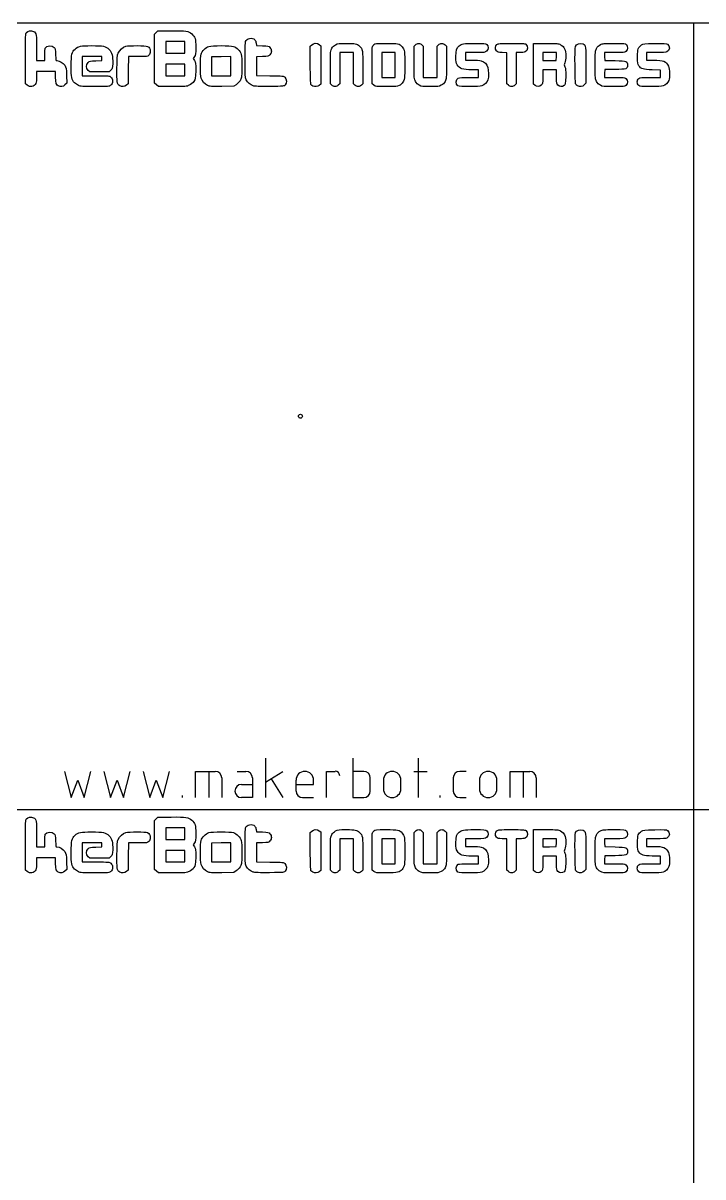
# Model space of a CAD drawing. Header units: millimetres. Extents: x 0 to 600, y 0 to 300.
# Drawn here: x 214.7 to 301.2, y 153.2 to 300 of the extents above; entities that cross this region are included whole.
import ezdxf

# ---------------------------------------------------------------- set-up
doc = ezdxf.new("R2010")
doc.units = ezdxf.units.MM
doc.layers.get('0').update_dxf_attribs({"linetype": 'CONTINUOUS', "lineweight": 25, "true_color": 0x000000})
doc.layers.add('Text', color=4, linetype='CONTINUOUS', true_color=0x00ffff)

msp = doc.modelspace()

# ---------------------------------------------------------------- linework, layer by layer
for p, q in [((600, 300), (0, 300)), ((300, 300), (300, 200)), ((200, 200), (300, 200)), ((300, 200), (300, 100)), ((300, 200), (400, 200))]:
    msp.add_line(p, q)
at = {"layer": 'Text'}
for p, q in [((231.45, 298.59), (231.65, 298.8)), ((231.45, 295.47), (231.45, 298.59)), ((231.65, 298.8), (231.85, 299)), ((231.85, 299), (233.57, 299.02)), ((216.44, 296.74), (216.44, 295.22)), ((234.09, 297.64), (232.88, 297.64)), ((232.88, 297.64), (232.88, 296.91)), ((232.88, 296.91), (232.88, 296.17)), ((235.3, 297.64), (234.09, 297.64)), ((235.3, 296.91), (235.3, 297.64)), ((235.3, 296.17), (235.3, 296.91)), ((235.3, 296.91), (235.3, 296.91)), ((244.38, 297.43), (244.42, 297.14)), ((244.42, 297.14), (245.18, 297.12)), ((251.26, 297.06), (251.44, 297.24)), ((251.26, 294.71), (251.26, 297.06)), ((252.39, 297.27), (252.58, 297.12)), ((252.58, 297.12), (252.58, 294.67)), ((264.47, 297.06), (264.65, 297.24)), ((264.47, 294.98), (264.47, 297.06)), ((265.46, 297.24), (265.64, 297.06)), ((265.64, 297.06), (265.64, 295.08)), ((267.4, 297.06), (267.58, 297.24)), ((267.4, 295.08), (267.4, 297.06)), ((268.4, 297.24), (268.58, 297.06)), ((268.58, 297.06), (268.58, 294.98)), ((279.66, 294.82), (279.66, 297.42)), ((279.66, 297.42), (281.22, 297.42)), ((215.01, 292.27), (215.01, 295.46)), ((216.44, 295.22), (216.95, 295.22)), ((216.95, 295.22), (217.47, 295.22)), ((217.47, 295.22), (217.47, 295.96)), ((223.48, 295.73), (222.24, 295.73)), ((222.24, 295.73), (222.24, 294.52)), ((224.73, 295.73), (223.48, 295.73)), ((223.96, 295.21), (224.73, 295.23)), ((224.73, 295.48), (224.73, 295.73)), ((224.73, 295.23), (224.73, 295.48)), ((228.12, 295.73), (228.09, 294)), ((229.33, 295.73), (228.12, 295.73)), ((231.45, 292.35), (231.45, 295.47)), ((232.88, 296.17), (234.09, 296.17)), ((234.09, 296.17), (235.3, 296.17)), ((236.52, 295.73), (236.36, 295.48)), ((236.36, 295.48), (236.53, 295.22)), ((238.71, 295.7), (238.69, 294.51)), ((239.94, 295.72), (238.71, 295.7)), ((241.17, 295.74), (239.94, 295.72)), ((241.17, 294.53), (241.17, 295.74)), ((245.17, 295.75), (244.4, 295.72)), ((244.4, 295.72), (244.4, 294.52)), ((255.88, 296.25), (255, 296.25)), ((255, 296.25), (255, 294.26)), ((256.76, 296.25), (255.88, 296.25)), ((256.76, 294.26), (256.76, 296.25)), ((261.2, 296.25), (260.36, 296.25)), ((260.36, 296.25), (260.36, 294.67)), ((262.04, 296.25), (261.2, 296.25)), ((262.04, 294.67), (262.04, 296.25)), ((265.64, 295.08), (265.64, 293.09)), ((267.4, 293.09), (267.4, 295.08)), ((272.24, 296.25), (271, 296.25)), ((271, 296.25), (271, 295.77)), ((271, 295.77), (271, 295.29)), ((271, 295.29), (271.86, 295.29)), ((276.28, 296.23), (275.69, 296.26)), ((276.28, 294.26), (276.28, 296.23)), ((277.93, 296.25), (277.45, 296.25)), ((277.45, 296.25), (277.45, 294.26)), ((281.71, 296.25), (280.83, 296.25)), ((280.83, 296.25), (280.83, 295.73)), ((280.83, 295.73), (280.83, 295.22)), ((280.83, 295.22), (281.69, 295.24)), ((281.69, 295.24), (282.55, 295.26)), ((282.6, 296.25), (281.71, 296.25)), ((282.55, 295.26), (282.58, 295.75)), ((282.58, 295.75), (282.6, 296.25)), ((282.58, 295.75), (282.58, 295.75)), ((289.95, 296.25), (288.67, 296.25)), ((288.67, 296.25), (288.7, 295.75)), ((288.7, 295.75), (288.72, 295.26)), ((288.72, 295.26), (290.06, 295.22)), ((295.24, 296.25), (294.04, 296.25)), ((294.04, 296.25), (294.04, 295.77)), ((294.04, 295.77), (294.04, 295.29)), ((294.04, 295.29), (294.94, 295.29)), ((217.65, 293.83), (216.44, 293.83)), ((216.44, 293.83), (216.44, 293.2)), ((218.86, 293.83), (217.65, 293.83)), ((218.86, 293.13), (218.86, 293.83)), ((222.24, 294.52), (222.24, 293.31)), ((223.19, 293.79), (223, 293.98)), ((224.44, 293.79), (223.19, 293.79)), ((225.68, 293.79), (224.44, 293.79)), ((225.89, 293.99), (225.68, 293.79)), ((228.09, 294), (228.07, 292.27)), ((234.09, 294.78), (232.88, 294.78)), ((232.88, 294.78), (232.88, 294.05)), ((232.88, 294.05), (232.88, 293.31)), ((235.3, 294.78), (234.09, 294.78)), ((235.3, 294.05), (235.3, 294.78)), ((235.3, 293.31), (235.3, 294.05)), ((235.3, 294.05), (235.3, 294.05)), ((238.69, 294.51), (238.67, 293.31)), ((241.17, 293.31), (241.17, 294.53)), ((241.17, 294.53), (241.17, 294.53)), ((244.4, 294.52), (244.4, 293.32)), ((252.58, 294.67), (252.58, 292.22)), ((253.83, 292.28), (253.83, 294.39)), ((255, 294.26), (255, 292.28)), ((256.76, 292.28), (256.76, 294.26)), ((257.94, 294.34), (257.94, 292.28)), ((259.15, 292.27), (259.12, 294.46)), ((260.36, 294.67), (260.36, 293.09)), ((262.04, 293.09), (262.04, 294.67)), ((262.04, 294.67), (262.04, 294.67)), ((272.68, 294.05), (271.86, 294.05)), ((272.68, 293.57), (272.68, 294.05)), ((272.68, 293.09), (272.68, 293.57)), ((276.28, 292.28), (276.28, 294.26)), ((277.45, 294.26), (277.45, 292.28)), ((279.66, 292.22), (279.66, 294.82)), ((281.71, 294.05), (280.83, 294.05)), ((280.83, 294.05), (280.83, 293.16)), ((282.59, 294.05), (281.71, 294.05)), ((282.59, 293.16), (282.59, 294.05)), ((286.33, 294.62), (286.33, 292.35)), ((288.7, 293.59), (288.67, 293.09)), ((288.72, 294.08), (288.7, 293.59)), ((290.03, 294.1), (288.72, 294.08)), ((295.8, 294.03), (294.75, 294.06)), ((295.8, 293.56), (295.8, 294.03)), ((295.8, 293.09), (295.8, 293.56)), ((215.22, 292.1), (215.01, 292.27)), ((215.22, 292.1), (215.22, 292.1)), ((220.27, 292.36), (220.05, 292.14)), ((220.25, 293.34), (220.27, 292.36)), ((221.76, 292.06), (221.76, 292.06)), ((222.24, 293.31), (223.96, 293.31)), ((228.07, 292.27), (227.87, 292.1)), ((231.69, 292.13), (231.45, 292.35)), ((231.93, 291.92), (231.69, 292.13)), ((231.69, 292.13), (231.69, 292.13)), ((232.88, 293.31), (234.09, 293.31)), ((234.09, 293.31), (235.3, 293.31)), ((238.2, 292.05), (238.2, 292.05)), ((238.67, 293.31), (239.92, 293.31)), ((239.92, 293.31), (241.17, 293.31)), ((241.82, 292.16), (241.51, 291.96)), ((244.4, 293.32), (246.12, 293.3)), ((252.58, 292.22), (252.39, 292.07)), ((254.01, 292.1), (253.83, 292.28)), ((254.01, 292.1), (254.01, 292.1)), ((255, 292.28), (254.82, 292.1)), ((256.94, 292.1), (256.76, 292.28)), ((257.94, 292.28), (257.76, 292.1)), ((259.35, 292.1), (259.15, 292.27)), ((259.35, 292.1), (259.35, 292.1)), ((260.36, 293.09), (261.2, 293.09)), ((261.2, 293.09), (262.04, 293.09)), ((265.12, 292.09), (265.12, 292.09)), ((265.64, 293.09), (266.52, 293.09)), ((266.52, 293.09), (267.4, 293.09)), ((271.48, 293.09), (272.68, 293.09)), ((276.46, 292.1), (276.28, 292.28)), ((276.46, 292.1), (276.46, 292.1)), ((277.45, 292.28), (277.27, 292.1)), ((279.85, 292.07), (279.66, 292.22)), ((279.85, 292.07), (279.85, 292.07)), ((286.33, 292.35), (286.12, 292.13)), ((288.16, 292.09), (288.16, 292.09)), ((288.67, 293.09), (289.95, 293.09)), ((293.06, 292.07), (293.06, 292.07)), ((294.52, 293.09), (295.8, 293.09)), ((227.01, 292.01), (227.01, 292.01)), ((233.71, 291.92), (231.93, 291.92)), ((241.51, 291.96), (240, 291.94)), ((243.99, 292.01), (243.99, 292.01)), ((251.57, 291.99), (251.57, 291.99)), ((270.02, 292.01), (270.02, 292.01)), ((285.26, 292), (285.26, 292)), ((245.56, 206.5), (245.56, 201.5)), ((256.67, 206.5), (256.67, 201.5)), ((265, 206.5), (265, 201.5)), ((220, 204.83), (220.83, 201.5)), ((222.5, 201.5), (223.33, 204.83)), ((225, 204.83), (225.83, 201.5)), ((227.5, 201.5), (228.33, 204.83)), ((230, 204.83), (230.83, 201.5)), ((232.5, 201.5), (233.33, 204.83)), ((236.67, 201.5), (236.67, 204.83)), ((236.67, 204.83), (239.17, 204.83)), ((238.33, 204.83), (238.33, 201.5)), ((240, 204), (240, 201.5)), ((241.94, 204.83), (243.06, 204.83)), ((243.89, 204), (243.89, 201.5)), ((245.56, 203.44), (247.78, 204.83)), ((253.33, 201.5), (253.33, 204.83)), ((253.33, 204.83), (254.44, 204.83)), ((258.06, 204.83), (256.67, 204.83)), ((258.89, 202.33), (258.89, 204)), ((264.44, 204.83), (266.11, 204.83)), ((269.44, 204), (269.44, 202.33)), ((271.11, 204.83), (270.28, 204.83)), ((276.67, 201.5), (276.67, 204.83)), ((276.67, 204.83), (279.17, 204.83)), ((278.33, 204.83), (278.33, 201.5)), ((280, 204), (280, 201.5)), ((220.83, 201.5), (221.67, 203.72)), ((221.67, 203.72), (222.5, 201.5)), ((225.83, 201.5), (226.67, 203.72)), ((226.67, 203.72), (227.5, 201.5)), ((230.83, 201.5), (231.67, 203.72)), ((231.67, 203.72), (232.5, 201.5)), ((242.5, 203.17), (243.89, 203.17)), ((246.29, 203.9), (247.78, 201.5)), ((249.44, 203.72), (249.44, 202.33)), ((249.44, 203.17), (251.67, 203.17)), ((251.67, 203.17), (251.67, 203.72)), ((260.56, 203.72), (260.56, 202.61)), ((262.78, 202.61), (262.78, 203.72)), ((272.78, 203.72), (272.78, 202.61)), ((275, 202.61), (275, 203.72)), ((235, 201.5), (235, 201.78)), ((243.89, 201.5), (242.5, 201.5)), ((250.28, 201.5), (251.67, 201.5)), ((256.67, 201.5), (258.06, 201.5)), ((267.78, 201.5), (267.78, 201.78)), ((270.28, 201.5), (271.11, 201.5)), ((231.45, 198.59), (231.65, 198.8)), ((231.45, 195.47), (231.45, 198.59)), ((231.65, 198.8), (231.85, 199)), ((231.85, 199), (233.57, 199.02)), ((216.44, 196.74), (216.44, 195.22)), ((234.09, 197.64), (232.88, 197.64)), ((232.88, 197.64), (232.88, 196.91)), ((232.88, 196.91), (232.88, 196.17)), ((235.3, 197.64), (234.09, 197.64)), ((235.3, 196.91), (235.3, 197.64)), ((235.3, 196.17), (235.3, 196.91)), ((235.3, 196.91), (235.3, 196.91)), ((244.38, 197.43), (244.42, 197.14)), ((244.42, 197.14), (245.18, 197.12)), ((251.26, 197.06), (251.44, 197.24)), ((251.26, 194.71), (251.26, 197.06)), ((252.39, 197.27), (252.58, 197.12)), ((252.58, 197.12), (252.58, 194.67)), ((264.47, 197.06), (264.65, 197.24)), ((264.47, 194.98), (264.47, 197.06)), ((265.46, 197.24), (265.64, 197.06)), ((265.64, 197.06), (265.64, 195.08)), ((267.4, 197.06), (267.58, 197.24)), ((267.4, 195.08), (267.4, 197.06)), ((268.4, 197.24), (268.58, 197.06)), ((268.58, 197.06), (268.58, 194.98)), ((279.66, 194.82), (279.66, 197.42)), ((279.66, 197.42), (281.22, 197.42)), ((215.01, 192.27), (215.01, 195.46)), ((216.44, 195.22), (216.95, 195.22)), ((216.95, 195.22), (217.47, 195.22)), ((217.47, 195.22), (217.47, 195.96)), ((223.48, 195.73), (222.24, 195.73)), ((222.24, 195.73), (222.24, 194.52)), ((224.73, 195.73), (223.48, 195.73)), ((223.96, 195.21), (224.73, 195.23)), ((224.73, 195.48), (224.73, 195.73)), ((224.73, 195.23), (224.73, 195.48)), ((228.12, 195.73), (228.09, 194)), ((229.33, 195.73), (228.12, 195.73)), ((231.45, 192.35), (231.45, 195.47)), ((232.88, 196.17), (234.09, 196.17)), ((234.09, 196.17), (235.3, 196.17)), ((236.52, 195.73), (236.36, 195.48)), ((236.36, 195.48), (236.53, 195.22)), ((238.71, 195.7), (238.69, 194.51)), ((239.94, 195.72), (238.71, 195.7)), ((241.17, 195.74), (239.94, 195.72)), ((241.17, 194.53), (241.17, 195.74)), ((245.17, 195.75), (244.4, 195.72)), ((244.4, 195.72), (244.4, 194.52)), ((255.88, 196.25), (255, 196.25)), ((255, 196.25), (255, 194.26)), ((256.76, 196.25), (255.88, 196.25)), ((256.76, 194.26), (256.76, 196.25)), ((261.2, 196.25), (260.36, 196.25)), ((260.36, 196.25), (260.36, 194.67)), ((262.04, 196.25), (261.2, 196.25)), ((262.04, 194.67), (262.04, 196.25)), ((272.24, 196.25), (271, 196.25)), ((271, 196.25), (271, 195.77)), ((271, 195.77), (271, 195.29)), ((271, 195.29), (271.86, 195.29)), ((276.28, 196.23), (275.69, 196.26)), ((276.28, 194.26), (276.28, 196.23)), ((277.93, 196.25), (277.45, 196.25)), ((277.45, 196.25), (277.45, 194.26)), ((281.71, 196.25), (280.83, 196.25)), ((280.83, 196.25), (280.83, 195.73)), ((280.83, 195.73), (280.83, 195.22)), ((280.83, 195.22), (281.69, 195.24)), ((281.69, 195.24), (282.55, 195.26)), ((282.6, 196.25), (281.71, 196.25)), ((282.55, 195.26), (282.58, 195.75)), ((282.58, 195.75), (282.6, 196.25)), ((282.58, 195.75), (282.58, 195.75)), ((289.95, 196.25), (288.67, 196.25)), ((288.67, 196.25), (288.7, 195.75)), ((288.7, 195.75), (288.72, 195.26)), ((288.72, 195.26), (290.06, 195.22)), ((295.24, 196.25), (294.04, 196.25)), ((294.04, 196.25), (294.04, 195.77)), ((294.04, 195.77), (294.04, 195.29)), ((294.04, 195.29), (294.94, 195.29)), ((217.65, 193.83), (216.44, 193.83)), ((216.44, 193.83), (216.44, 193.2)), ((218.86, 193.83), (217.65, 193.83)), ((218.86, 193.13), (218.86, 193.83)), ((222.24, 194.52), (222.24, 193.31)), ((223.19, 193.79), (223, 193.98)), ((224.44, 193.79), (223.19, 193.79)), ((225.68, 193.79), (224.44, 193.79)), ((225.89, 193.99), (225.68, 193.79)), ((228.09, 194), (228.07, 192.27)), ((234.09, 194.78), (232.88, 194.78)), ((232.88, 194.78), (232.88, 194.05)), ((232.88, 194.05), (232.88, 193.31)), ((235.3, 194.78), (234.09, 194.78)), ((235.3, 194.05), (235.3, 194.78)), ((235.3, 193.31), (235.3, 194.05)), ((235.3, 194.05), (235.3, 194.05)), ((238.69, 194.51), (238.67, 193.31)), ((241.17, 193.31), (241.17, 194.53)), ((241.17, 194.53), (241.17, 194.53)), ((244.4, 194.52), (244.4, 193.32)), ((252.58, 194.67), (252.58, 192.22)), ((253.83, 192.28), (253.83, 194.39)), ((255, 194.26), (255, 192.28)), ((256.76, 192.28), (256.76, 194.26)), ((257.94, 194.34), (257.94, 192.28)), ((259.15, 192.27), (259.12, 194.46)), ((260.36, 194.67), (260.36, 193.09)), ((262.04, 193.09), (262.04, 194.67)), ((262.04, 194.67), (262.04, 194.67)), ((265.64, 195.08), (265.64, 193.09)), ((267.4, 193.09), (267.4, 195.08)), ((272.68, 194.05), (271.86, 194.05)), ((272.68, 193.57), (272.68, 194.05)), ((276.28, 192.28), (276.28, 194.26)), ((277.45, 194.26), (277.45, 192.28)), ((279.66, 192.22), (279.66, 194.82)), ((281.71, 194.05), (280.83, 194.05)), ((280.83, 194.05), (280.83, 193.16)), ((282.59, 194.05), (281.71, 194.05)), ((282.59, 193.16), (282.59, 194.05)), ((286.33, 194.62), (286.33, 192.35)), ((288.72, 194.08), (288.7, 193.59)), ((290.03, 194.1), (288.72, 194.08)), ((295.8, 194.03), (294.75, 194.06)), ((295.8, 193.56), (295.8, 194.03)), ((215.22, 192.1), (215.01, 192.27)), ((220.27, 192.36), (220.05, 192.14)), ((220.25, 193.34), (220.27, 192.36)), ((222.24, 193.31), (223.96, 193.31)), ((228.07, 192.27), (227.87, 192.1)), ((231.69, 192.13), (231.45, 192.35)), ((232.88, 193.31), (234.09, 193.31)), ((234.09, 193.31), (235.3, 193.31)), ((238.67, 193.31), (239.92, 193.31)), ((239.92, 193.31), (241.17, 193.31)), ((244.4, 193.32), (246.12, 193.3)), ((254.01, 192.1), (253.83, 192.28)), ((255, 192.28), (254.82, 192.1)), ((256.94, 192.1), (256.76, 192.28)), ((257.94, 192.28), (257.76, 192.1)), ((259.35, 192.1), (259.15, 192.27)), ((260.36, 193.09), (261.2, 193.09)), ((261.2, 193.09), (262.04, 193.09)), ((265.64, 193.09), (266.52, 193.09)), ((266.52, 193.09), (267.4, 193.09)), ((271.48, 193.09), (272.68, 193.09)), ((272.68, 193.09), (272.68, 193.57)), ((276.46, 192.1), (276.28, 192.28)), ((277.45, 192.28), (277.27, 192.1)), ((286.33, 192.35), (286.12, 192.13)), ((288.7, 193.59), (288.67, 193.09)), ((288.67, 193.09), (289.95, 193.09)), ((294.52, 193.09), (295.8, 193.09)), ((295.8, 193.09), (295.8, 193.56)), ((215.22, 192.1), (215.22, 192.1)), ((221.76, 192.06), (221.76, 192.06)), ((227.01, 192.01), (227.01, 192.01)), ((231.93, 191.92), (231.69, 192.13)), ((231.69, 192.13), (231.69, 192.13)), ((233.71, 191.92), (231.93, 191.92)), ((238.2, 192.05), (238.2, 192.05)), ((241.51, 191.96), (240, 191.94)), ((241.82, 192.16), (241.51, 191.96)), ((243.99, 192.01), (243.99, 192.01)), ((251.57, 191.99), (251.57, 191.99)), ((252.58, 192.22), (252.39, 192.07)), ((254.01, 192.1), (254.01, 192.1)), ((259.35, 192.1), (259.35, 192.1)), ((265.12, 192.09), (265.12, 192.09)), ((270.02, 192.01), (270.02, 192.01)), ((276.46, 192.1), (276.46, 192.1)), ((279.85, 192.07), (279.66, 192.22)), ((279.85, 192.07), (279.85, 192.07)), ((285.26, 192), (285.26, 192)), ((288.16, 192.09), (288.16, 192.09)), ((293.06, 192.07), (293.06, 192.07))]:
    msp.add_line(p, q, dxfattribs=at)
msp.add_circle((250, 250), 0.25, dxfattribs=at)
for centre, radius, start, end in [((239.17, 204), 0.833, 0, 90), ((243.06, 204), 0.833, 0, 90), ((250.56, 203.72), 1.11, 0, 180), ((254.44, 204.28), 0.556, 0, 90), ((258.06, 204), 0.833, 0, 90), ((261.67, 203.72), 1.11, 0, 180), ((270.28, 204), 0.833, 90, 180), ((273.89, 203.72), 1.11, 0, 180), ((279.17, 204), 0.833, 0, 90), ((242.5, 202.33), 0.833, 90, 270), ((261.67, 202.61), 1.11, 180, 0), ((273.89, 202.61), 1.11, 180, 0), ((250.28, 202.33), 0.833, 180, 270), ((258.06, 202.33), 0.833, 270, 0), ((270.28, 202.33), 0.833, 180, 270)]:
    msp.add_arc(centre, radius, start, end, dxfattribs=at)
for points in [[(215.01, 295.46), (215.01, 298.49), (215.02, 298.66), (215.15, 298.81)], [(215.15, 298.81), (215.34, 299.02), (215.74, 299.08), (216.04, 298.94)], [(216.04, 298.94), (216.39, 298.77), (216.44, 298.51), (216.44, 296.74)], [(233.57, 299.02), (235.51, 299.05), (235.75, 299.01), (236.18, 298.63)], [(236.18, 298.63), (236.63, 298.22), (236.69, 298.01), (236.69, 296.93)], [(243.02, 297.66), (243.14, 298.08), (243.9, 298.21), (244.21, 297.87)], [(217.47, 295.96), (217.47, 296.37), (217.5, 296.76), (217.54, 296.83)], [(217.54, 296.83), (217.72, 297.16), (218.41, 297.2), (218.69, 296.9)], [(218.69, 296.9), (218.8, 296.77), (218.83, 296.61), (218.85, 295.98)], [(220.84, 294.54), (220.85, 296.06), (220.9, 296.3), (221.33, 296.7)], [(221.33, 296.7), (221.71, 297.06), (222.06, 297.13), (223.42, 297.13)], [(223.42, 297.13), (224.94, 297.13), (225.24, 297.06), (225.66, 296.65)], [(225.66, 296.65), (226.04, 296.26), (226.15, 295.83), (226.12, 294.87)], [(226.8, 296.17), (226.95, 296.52), (227.44, 296.95), (227.79, 297.05)], [(227.79, 297.05), (228.18, 297.16), (230.35, 297.15), (230.55, 297.04)], [(230.55, 297.04), (230.81, 296.91), (230.89, 296.75), (230.89, 296.41)], [(236.69, 296.93), (236.69, 296.06), (236.68, 295.95), (236.52, 295.73)], [(237.36, 296.05), (237.46, 296.42), (237.96, 296.92), (238.35, 297.04)], [(238.35, 297.04), (238.76, 297.16), (241.08, 297.16), (241.49, 297.04)], [(241.49, 297.04), (241.9, 296.92), (242.36, 296.44), (242.48, 296.02)], [(242.97, 295.29), (242.97, 296.48), (242.99, 297.55), (243.02, 297.66)], [(244.21, 297.87), (244.28, 297.79), (244.35, 297.6), (244.38, 297.43)], [(245.18, 297.12), (245.92, 297.09), (245.96, 297.08), (246.13, 296.89)], [(246.13, 296.89), (246.24, 296.76), (246.31, 296.59), (246.31, 296.43)], [(251.44, 297.24), (251.67, 297.47), (252.11, 297.49), (252.39, 297.27)], [(253.83, 294.39), (253.83, 296.44), (253.83, 296.51), (253.99, 296.79)], [(253.99, 296.79), (254.09, 296.97), (254.28, 297.14), (254.48, 297.25)], [(254.48, 297.25), (254.77, 297.41), (254.9, 297.42), (255.85, 297.42)], [(255.85, 297.42), (256.97, 297.42), (257.19, 297.38), (257.52, 297.07)], [(257.52, 297.07), (257.92, 296.7), (257.94, 296.58), (257.94, 294.34)], [(259.12, 294.46), (259.11, 295.67), (259.12, 296.76), (259.15, 296.89)], [(259.15, 296.89), (259.17, 297.02), (259.26, 297.19), (259.35, 297.28)], [(259.35, 297.28), (259.49, 297.41), (259.61, 297.42), (260.89, 297.42)], [(260.89, 297.42), (262.42, 297.42), (262.62, 297.38), (262.94, 296.99)], [(262.94, 296.99), (263.25, 296.63), (263.29, 296.33), (263.29, 294.67)], [(264.65, 297.24), (264.76, 297.36), (264.91, 297.42), (265.05, 297.42)], [(265.05, 297.42), (265.2, 297.42), (265.35, 297.36), (265.46, 297.24)], [(267.58, 297.24), (267.69, 297.36), (267.85, 297.42), (267.99, 297.42)], [(267.99, 297.42), (268.13, 297.42), (268.28, 297.36), (268.4, 297.24)], [(269.79, 295.73), (269.79, 296.56), (269.86, 296.79), (270.2, 297.11)], [(270.2, 297.11), (270.5, 297.38), (270.74, 297.42), (272.17, 297.42)], [(272.17, 297.42), (273.41, 297.42), (273.57, 297.41), (273.72, 297.28)], [(273.72, 297.28), (273.97, 297.08), (273.95, 296.65), (273.69, 296.42)], [(274.95, 296.46), (274.75, 296.71), (274.77, 297.08), (275.01, 297.27)], [(275.69, 296.26), (275.17, 296.28), (275.07, 296.31), (274.95, 296.46)], [(275.01, 297.27), (275.19, 297.41), (275.29, 297.42), (276.86, 297.42)], [(276.86, 297.42), (278.21, 297.42), (278.55, 297.4), (278.68, 297.31)], [(278.68, 297.31), (279, 297.08), (278.95, 296.5), (278.58, 296.33)], [(281.22, 297.42), (282.71, 297.42), (282.8, 297.41), (283.11, 297.25)], [(283.11, 297.25), (283.59, 297), (283.76, 296.61), (283.76, 295.83)], [(285.02, 292.26), (284.93, 292.45), (284.9, 296.73), (284.99, 297.04)], [(284.99, 297.04), (285.07, 297.35), (285.61, 297.51), (285.99, 297.34)], [(285.99, 297.34), (286.31, 297.19), (286.33, 297.03), (286.33, 294.62)], [(287.51, 294.67), (287.51, 296.36), (287.51, 296.45), (287.67, 296.76)], [(287.67, 296.76), (287.79, 297), (287.93, 297.14), (288.16, 297.26)], [(288.16, 297.26), (288.47, 297.41), (288.59, 297.42), (289.91, 297.42)], [(289.91, 297.42), (291.22, 297.42), (291.33, 297.41), (291.47, 297.28)], [(291.47, 297.28), (291.69, 297.05), (291.67, 296.59), (291.42, 296.4)], [(292.9, 295.73), (292.9, 296.76), (292.94, 296.89), (293.41, 297.23)], [(293.41, 297.23), (293.59, 297.37), (293.73, 297.39), (295.08, 297.41)], [(295.08, 297.41), (296.29, 297.43), (296.57, 297.41), (296.71, 297.32)], [(296.71, 297.32), (297.05, 297.1), (297.01, 296.5), (296.63, 296.33)], [(218.85, 295.98), (218.87, 295.26), (218.88, 295.22), (219.03, 295.22)], [(219.03, 295.22), (219.35, 295.22), (219.8, 294.94), (220.01, 294.63)], [(223, 293.98), (222.72, 294.26), (222.72, 294.71), (222.99, 294.98)], [(222.99, 294.98), (223.18, 295.17), (223.24, 295.19), (223.96, 295.21)], [(226.66, 294.3), (226.68, 295.56), (226.71, 295.97), (226.8, 296.17)], [(230.72, 295.91), (230.54, 295.74), (230.51, 295.73), (229.33, 295.73)], [(230.89, 296.41), (230.9, 296.17), (230.85, 296.05), (230.72, 295.91)], [(236.53, 295.22), (236.69, 294.98), (236.7, 294.92), (236.68, 293.93)], [(237.36, 293), (237.26, 293.36), (237.26, 295.69), (237.36, 296.05)], [(242.48, 296.02), (242.55, 295.79), (242.57, 295.27), (242.55, 294.33)], [(243.12, 292.79), (242.97, 293.11), (242.97, 293.24), (242.97, 295.29)], [(246.13, 295.98), (245.96, 295.78), (245.92, 295.77), (245.17, 295.75)], [(246.31, 296.43), (246.31, 296.27), (246.24, 296.11), (246.13, 295.98)], [(264.64, 292.58), (264.47, 292.89), (264.47, 292.95), (264.47, 294.98)], [(268.58, 294.98), (268.58, 292.97), (268.57, 292.89), (268.41, 292.58)], [(269.93, 294.71), (269.81, 294.92), (269.79, 295.09), (269.79, 295.73)], [(271.86, 295.29), (272.33, 295.29), (272.85, 295.26), (273.01, 295.21)], [(273.69, 296.42), (273.49, 296.25), (273.44, 296.25), (272.24, 296.25)], [(273.01, 295.21), (273.38, 295.11), (273.75, 294.74), (273.85, 294.37)], [(278.58, 296.33), (278.48, 296.29), (278.19, 296.25), (277.93, 296.25)], [(283.76, 295.83), (283.76, 295.45), (283.72, 295.12), (283.65, 294.95)], [(291.42, 296.4), (291.24, 296.26), (291.13, 296.25), (289.95, 296.25)], [(290.06, 295.22), (291.57, 295.18), (291.62, 295.16), (291.62, 294.63)], [(293.05, 294.58), (292.92, 294.77), (292.9, 294.89), (292.9, 295.73)], [(294.94, 295.29), (296.19, 295.29), (296.55, 295.14), (296.83, 294.52)], [(296.63, 296.33), (296.52, 296.28), (295.99, 296.25), (295.24, 296.25)], [(220.01, 294.63), (220.21, 294.33), (220.22, 294.27), (220.25, 293.34)], [(221.27, 292.4), (220.89, 292.81), (220.84, 293.04), (220.84, 294.54)], [(226.12, 294.87), (226.09, 294.25), (226.07, 294.18), (225.89, 293.99)], [(227.01, 292.01), (226.68, 292.18), (226.63, 292.52), (226.66, 294.3)], [(236.68, 293.93), (236.66, 292.93), (236.65, 292.89), (236.45, 292.59)], [(242.55, 294.33), (242.53, 292.99), (242.52, 292.97), (242.32, 292.67)], [(251.34, 292.2), (251.29, 292.3), (251.26, 293.18), (251.26, 294.71)], [(263.29, 294.67), (263.29, 293.01), (263.25, 292.71), (262.94, 292.35)], [(271.86, 294.05), (270.62, 294.05), (270.25, 294.18), (269.93, 294.71)], [(273.85, 294.37), (273.95, 294.01), (273.96, 293.14), (273.86, 292.8)], [(283.65, 294.95), (283.55, 294.71), (283.55, 294.66), (283.66, 294.43)], [(283.66, 294.43), (283.75, 294.23), (283.77, 293.99), (283.75, 293.19)], [(287.68, 292.58), (287.51, 292.88), (287.51, 292.96), (287.51, 294.67)], [(291.62, 294.63), (291.62, 294.16), (291.52, 294.13), (290.03, 294.1)], [(294.75, 294.06), (293.61, 294.09), (293.37, 294.16), (293.05, 294.58)], [(296.83, 294.52), (297, 294.16), (297.02, 293.06), (296.87, 292.71)], [(216.33, 292.32), (216.16, 291.9), (215.58, 291.78), (215.22, 292.1)], [(216.44, 293.2), (216.44, 292.82), (216.4, 292.47), (216.33, 292.32)], [(219.2, 292), (218.94, 292.12), (218.86, 292.37), (218.86, 293.13)], [(220.05, 292.14), (219.81, 291.9), (219.52, 291.85), (219.2, 292)], [(221.76, 292.06), (221.6, 292.13), (221.38, 292.29), (221.27, 292.4)], [(223.87, 291.92), (222.26, 291.92), (222.02, 291.94), (221.76, 292.06)], [(225.88, 292.1), (225.68, 291.92), (225.68, 291.92), (223.87, 291.92)], [(223.96, 293.31), (225.67, 293.31), (225.68, 293.31), (225.88, 293.14)], [(225.88, 293.14), (226.05, 292.99), (226.09, 292.9), (226.09, 292.62)], [(226.09, 292.62), (226.09, 292.33), (226.05, 292.24), (225.88, 292.1)], [(227.87, 292.1), (227.64, 291.9), (227.3, 291.87), (227.01, 292.01)], [(235.86, 292.1), (235.49, 291.92), (235.47, 291.92), (233.71, 291.92)], [(236.45, 292.59), (236.32, 292.4), (236.1, 292.22), (235.86, 292.1)], [(238.2, 292.05), (237.83, 292.22), (237.46, 292.64), (237.36, 293)], [(240, 291.94), (238.66, 291.92), (238.46, 291.93), (238.2, 292.05)], [(242.32, 292.67), (242.21, 292.5), (241.98, 292.27), (241.82, 292.16)], [(243.99, 292.01), (243.62, 292.14), (243.29, 292.44), (243.12, 292.79)], [(248.07, 292.13), (247.93, 291.96), (247.93, 291.96), (246.07, 291.94)], [(246.12, 293.3), (247.82, 293.28), (247.84, 293.27), (248.02, 293.1)], [(248.02, 293.1), (248.26, 292.87), (248.29, 292.39), (248.07, 292.13)], [(251.57, 291.99), (251.49, 292.03), (251.38, 292.12), (251.34, 292.2)], [(252.39, 292.07), (252.18, 291.91), (251.85, 291.88), (251.57, 291.99)], [(254.41, 291.92), (254.27, 291.92), (254.12, 291.99), (254.01, 292.1)], [(254.82, 292.1), (254.71, 291.99), (254.56, 291.92), (254.41, 291.92)], [(257.35, 291.92), (257.21, 291.92), (257.06, 291.99), (256.94, 292.1)], [(257.76, 292.1), (257.64, 291.99), (257.49, 291.92), (257.35, 291.92)], [(260.91, 291.92), (259.59, 291.92), (259.55, 291.92), (259.35, 292.1)], [(262.94, 292.35), (262.62, 291.96), (262.42, 291.92), (260.91, 291.92)], [(265.12, 292.09), (264.91, 292.2), (264.75, 292.36), (264.64, 292.58)], [(266.52, 291.92), (265.54, 291.92), (265.42, 291.93), (265.12, 292.09)], [(267.92, 292.09), (267.63, 291.93), (267.5, 291.92), (266.52, 291.92)], [(268.41, 292.58), (268.29, 292.35), (268.15, 292.21), (267.92, 292.09)], [(270.02, 292.01), (269.7, 292.26), (269.73, 292.85), (270.09, 293.01)], [(270.09, 293.01), (270.2, 293.06), (270.73, 293.09), (271.48, 293.09)], [(273.86, 292.8), (273.78, 292.5), (273.41, 292.11), (273.1, 292)], [(276.87, 291.92), (276.72, 291.92), (276.57, 291.99), (276.46, 292.1)], [(277.27, 292.1), (277.16, 291.99), (277.01, 291.92), (276.87, 291.92)], [(280.65, 292.1), (280.43, 291.88), (280.11, 291.86), (279.85, 292.07)], [(280.83, 293.16), (280.83, 292.32), (280.82, 292.27), (280.65, 292.1)], [(282.77, 292.1), (282.6, 292.27), (282.59, 292.32), (282.59, 293.16)], [(283.55, 292.06), (283.31, 291.86), (282.99, 291.88), (282.77, 292.1)], [(283.75, 293.19), (283.73, 292.25), (283.72, 292.19), (283.55, 292.06)], [(285.26, 292), (285.17, 292.05), (285.07, 292.16), (285.02, 292.26)], [(286.12, 292.13), (285.89, 291.9), (285.57, 291.86), (285.26, 292)], [(288.16, 292.09), (287.95, 292.2), (287.79, 292.36), (287.68, 292.58)], [(289.86, 291.92), (288.57, 291.92), (288.46, 291.93), (288.16, 292.09)], [(291.42, 292.07), (291.24, 291.93), (291.13, 291.92), (289.86, 291.92)], [(289.95, 293.09), (291.13, 293.09), (291.24, 293.08), (291.42, 292.94)], [(291.42, 292.94), (291.7, 292.73), (291.7, 292.29), (291.42, 292.07)], [(292.86, 292.51), (292.86, 292.72), (292.91, 292.82), (293.06, 292.94)], [(293.06, 292.07), (292.91, 292.19), (292.86, 292.29), (292.86, 292.51)], [(293.06, 292.94), (293.24, 293.08), (293.35, 293.09), (294.52, 293.09)], [(294.59, 291.92), (293.35, 291.92), (293.24, 291.93), (293.06, 292.07)], [(296.87, 292.71), (296.75, 292.42), (296.42, 292.1), (296.14, 292)], [(246.07, 291.94), (244.9, 291.93), (244.13, 291.96), (243.99, 292.01)], [(273.1, 292), (272.8, 291.88), (270.18, 291.89), (270.02, 292.01)], [(296.14, 292), (296.02, 291.95), (295.36, 291.92), (294.59, 291.92)], [(215.01, 195.46), (215.01, 198.49), (215.02, 198.66), (215.15, 198.81)], [(215.15, 198.81), (215.34, 199.02), (215.74, 199.08), (216.04, 198.94)], [(216.04, 198.94), (216.39, 198.77), (216.44, 198.51), (216.44, 196.74)], [(233.57, 199.02), (235.51, 199.05), (235.75, 199.01), (236.18, 198.63)], [(236.18, 198.63), (236.63, 198.22), (236.69, 198.01), (236.69, 196.93)], [(243.02, 197.66), (243.14, 198.08), (243.9, 198.21), (244.21, 197.87)], [(217.47, 195.96), (217.47, 196.37), (217.5, 196.76), (217.54, 196.83)], [(217.54, 196.83), (217.72, 197.16), (218.41, 197.2), (218.69, 196.9)], [(218.69, 196.9), (218.8, 196.77), (218.83, 196.61), (218.85, 195.98)], [(220.84, 194.54), (220.85, 196.06), (220.9, 196.3), (221.33, 196.7)], [(221.33, 196.7), (221.71, 197.06), (222.06, 197.13), (223.42, 197.13)], [(223.42, 197.13), (224.94, 197.13), (225.24, 197.06), (225.66, 196.65)], [(225.66, 196.65), (226.04, 196.26), (226.15, 195.83), (226.12, 194.87)], [(226.8, 196.17), (226.95, 196.52), (227.44, 196.95), (227.79, 197.05)], [(227.79, 197.05), (228.18, 197.16), (230.35, 197.15), (230.55, 197.04)], [(230.55, 197.04), (230.81, 196.91), (230.89, 196.75), (230.89, 196.41)], [(236.69, 196.93), (236.69, 196.06), (236.68, 195.95), (236.52, 195.73)], [(237.36, 196.05), (237.46, 196.42), (237.96, 196.92), (238.35, 197.04)], [(238.35, 197.04), (238.76, 197.16), (241.08, 197.16), (241.49, 197.04)], [(241.49, 197.04), (241.9, 196.92), (242.36, 196.44), (242.48, 196.02)], [(242.97, 195.29), (242.97, 196.48), (242.99, 197.55), (243.02, 197.66)], [(244.21, 197.87), (244.28, 197.79), (244.35, 197.6), (244.38, 197.43)], [(245.18, 197.12), (245.92, 197.09), (245.96, 197.08), (246.13, 196.89)], [(246.13, 196.89), (246.24, 196.76), (246.31, 196.59), (246.31, 196.43)], [(251.44, 197.24), (251.67, 197.47), (252.11, 197.49), (252.39, 197.27)], [(253.83, 194.39), (253.83, 196.44), (253.83, 196.51), (253.99, 196.79)], [(253.99, 196.79), (254.09, 196.97), (254.28, 197.14), (254.48, 197.25)], [(254.48, 197.25), (254.77, 197.41), (254.9, 197.42), (255.85, 197.42)], [(255.85, 197.42), (256.97, 197.42), (257.19, 197.38), (257.52, 197.07)], [(257.52, 197.07), (257.92, 196.7), (257.94, 196.58), (257.94, 194.34)], [(259.12, 194.46), (259.11, 195.67), (259.12, 196.76), (259.15, 196.89)], [(259.15, 196.89), (259.17, 197.02), (259.26, 197.19), (259.35, 197.28)], [(259.35, 197.28), (259.49, 197.41), (259.61, 197.42), (260.89, 197.42)], [(260.89, 197.42), (262.42, 197.42), (262.62, 197.38), (262.94, 196.99)], [(262.94, 196.99), (263.25, 196.63), (263.29, 196.33), (263.29, 194.67)], [(264.65, 197.24), (264.76, 197.36), (264.91, 197.42), (265.05, 197.42)], [(265.05, 197.42), (265.2, 197.42), (265.35, 197.36), (265.46, 197.24)], [(267.58, 197.24), (267.69, 197.36), (267.85, 197.42), (267.99, 197.42)], [(267.99, 197.42), (268.13, 197.42), (268.28, 197.36), (268.4, 197.24)], [(269.79, 195.73), (269.79, 196.56), (269.86, 196.79), (270.2, 197.11)], [(270.2, 197.11), (270.5, 197.38), (270.74, 197.42), (272.17, 197.42)], [(272.17, 197.42), (273.41, 197.42), (273.57, 197.41), (273.72, 197.28)], [(273.72, 197.28), (273.97, 197.08), (273.95, 196.65), (273.69, 196.42)], [(274.95, 196.46), (274.75, 196.71), (274.77, 197.08), (275.01, 197.27)], [(275.01, 197.27), (275.19, 197.41), (275.29, 197.42), (276.86, 197.42)], [(276.86, 197.42), (278.21, 197.42), (278.55, 197.4), (278.68, 197.31)], [(278.68, 197.31), (279, 197.08), (278.95, 196.5), (278.58, 196.33)], [(281.22, 197.42), (282.71, 197.42), (282.8, 197.41), (283.11, 197.25)], [(283.11, 197.25), (283.59, 197), (283.76, 196.61), (283.76, 195.83)], [(285.02, 192.26), (284.93, 192.45), (284.9, 196.73), (284.99, 197.04)], [(284.99, 197.04), (285.07, 197.35), (285.61, 197.51), (285.99, 197.34)], [(285.99, 197.34), (286.31, 197.19), (286.33, 197.03), (286.33, 194.62)], [(287.51, 194.67), (287.51, 196.36), (287.51, 196.45), (287.67, 196.76)], [(287.67, 196.76), (287.79, 197), (287.93, 197.14), (288.16, 197.26)], [(288.16, 197.26), (288.47, 197.41), (288.59, 197.42), (289.91, 197.42)], [(289.91, 197.42), (291.22, 197.42), (291.33, 197.41), (291.47, 197.28)], [(291.47, 197.28), (291.69, 197.05), (291.67, 196.59), (291.42, 196.4)], [(292.9, 195.73), (292.9, 196.76), (292.94, 196.89), (293.41, 197.23)], [(293.41, 197.23), (293.59, 197.37), (293.73, 197.39), (295.08, 197.41)], [(295.08, 197.41), (296.29, 197.43), (296.57, 197.41), (296.71, 197.32)], [(296.71, 197.32), (297.05, 197.1), (297.01, 196.5), (296.63, 196.33)], [(218.85, 195.98), (218.87, 195.26), (218.88, 195.22), (219.03, 195.22)], [(219.03, 195.22), (219.35, 195.22), (219.8, 194.94), (220.01, 194.63)], [(222.99, 194.98), (223.18, 195.17), (223.24, 195.19), (223.96, 195.21)], [(226.66, 194.3), (226.68, 195.56), (226.71, 195.97), (226.8, 196.17)], [(230.72, 195.91), (230.54, 195.74), (230.51, 195.73), (229.33, 195.73)], [(230.89, 196.41), (230.9, 196.17), (230.85, 196.05), (230.72, 195.91)], [(236.53, 195.22), (236.69, 194.98), (236.7, 194.92), (236.68, 193.93)], [(237.36, 193), (237.26, 193.36), (237.26, 195.69), (237.36, 196.05)], [(242.48, 196.02), (242.55, 195.79), (242.57, 195.27), (242.55, 194.33)], [(243.12, 192.79), (242.97, 193.11), (242.97, 193.24), (242.97, 195.29)], [(246.13, 195.98), (245.96, 195.78), (245.92, 195.77), (245.17, 195.75)], [(246.31, 196.43), (246.31, 196.27), (246.24, 196.11), (246.13, 195.98)], [(269.93, 194.71), (269.81, 194.92), (269.79, 195.09), (269.79, 195.73)], [(271.86, 195.29), (272.33, 195.29), (272.85, 195.26), (273.01, 195.21)], [(273.69, 196.42), (273.49, 196.25), (273.44, 196.25), (272.24, 196.25)], [(273.01, 195.21), (273.38, 195.11), (273.75, 194.74), (273.85, 194.37)], [(275.69, 196.26), (275.17, 196.28), (275.07, 196.31), (274.95, 196.46)], [(278.58, 196.33), (278.48, 196.29), (278.19, 196.25), (277.93, 196.25)], [(283.76, 195.83), (283.76, 195.45), (283.72, 195.12), (283.65, 194.95)], [(291.42, 196.4), (291.24, 196.26), (291.13, 196.25), (289.95, 196.25)], [(290.06, 195.22), (291.57, 195.18), (291.62, 195.16), (291.62, 194.63)], [(293.05, 194.58), (292.92, 194.77), (292.9, 194.89), (292.9, 195.73)], [(294.94, 195.29), (296.19, 195.29), (296.55, 195.14), (296.83, 194.52)], [(296.63, 196.33), (296.52, 196.28), (295.99, 196.25), (295.24, 196.25)], [(220.01, 194.63), (220.21, 194.33), (220.22, 194.27), (220.25, 193.34)], [(221.27, 192.4), (220.89, 192.81), (220.84, 193.04), (220.84, 194.54)], [(223, 193.98), (222.72, 194.26), (222.72, 194.71), (222.99, 194.98)], [(226.12, 194.87), (226.09, 194.25), (226.07, 194.18), (225.89, 193.99)], [(227.01, 192.01), (226.68, 192.18), (226.63, 192.52), (226.66, 194.3)], [(236.68, 193.93), (236.66, 192.93), (236.65, 192.89), (236.45, 192.59)], [(242.55, 194.33), (242.53, 192.99), (242.52, 192.97), (242.32, 192.67)], [(251.34, 192.2), (251.29, 192.3), (251.26, 193.18), (251.26, 194.71)], [(263.29, 194.67), (263.29, 193.01), (263.25, 192.71), (262.94, 192.35)], [(264.64, 192.58), (264.47, 192.89), (264.47, 192.95), (264.47, 194.98)], [(268.58, 194.98), (268.58, 192.97), (268.57, 192.89), (268.41, 192.58)], [(271.86, 194.05), (270.62, 194.05), (270.25, 194.18), (269.93, 194.71)], [(273.85, 194.37), (273.95, 194.01), (273.96, 193.14), (273.86, 192.8)], [(283.65, 194.95), (283.55, 194.71), (283.55, 194.66), (283.66, 194.43)], [(283.66, 194.43), (283.75, 194.23), (283.77, 193.99), (283.75, 193.19)], [(287.68, 192.58), (287.51, 192.88), (287.51, 192.96), (287.51, 194.67)], [(291.62, 194.63), (291.62, 194.16), (291.52, 194.13), (290.03, 194.1)], [(294.75, 194.06), (293.61, 194.09), (293.37, 194.16), (293.05, 194.58)], [(296.83, 194.52), (297, 194.16), (297.02, 193.06), (296.87, 192.71)], [(216.33, 192.32), (216.16, 191.9), (215.58, 191.78), (215.22, 192.1)], [(216.44, 193.2), (216.44, 192.82), (216.4, 192.47), (216.33, 192.32)], [(219.2, 192), (218.94, 192.12), (218.86, 192.37), (218.86, 193.13)], [(221.76, 192.06), (221.6, 192.13), (221.38, 192.29), (221.27, 192.4)], [(223.96, 193.31), (225.67, 193.31), (225.68, 193.31), (225.88, 193.14)], [(225.88, 193.14), (226.05, 192.99), (226.09, 192.9), (226.09, 192.62)], [(226.09, 192.62), (226.09, 192.33), (226.05, 192.24), (225.88, 192.1)], [(236.45, 192.59), (236.32, 192.4), (236.1, 192.22), (235.86, 192.1)], [(238.2, 192.05), (237.83, 192.22), (237.46, 192.64), (237.36, 193)], [(242.32, 192.67), (242.21, 192.5), (241.98, 192.27), (241.82, 192.16)], [(243.99, 192.01), (243.62, 192.14), (243.29, 192.44), (243.12, 192.79)], [(246.12, 193.3), (247.82, 193.28), (247.84, 193.27), (248.02, 193.1)], [(248.02, 193.1), (248.26, 192.87), (248.29, 192.39), (248.07, 192.13)], [(262.94, 192.35), (262.62, 191.96), (262.42, 191.92), (260.91, 191.92)], [(265.12, 192.09), (264.91, 192.2), (264.75, 192.36), (264.64, 192.58)], [(268.41, 192.58), (268.29, 192.35), (268.15, 192.21), (267.92, 192.09)], [(270.02, 192.01), (269.7, 192.26), (269.73, 192.85), (270.09, 193.01)], [(270.09, 193.01), (270.2, 193.06), (270.73, 193.09), (271.48, 193.09)], [(273.86, 192.8), (273.78, 192.5), (273.41, 192.11), (273.1, 192)], [(280.83, 193.16), (280.83, 192.32), (280.82, 192.27), (280.65, 192.1)], [(282.77, 192.1), (282.6, 192.27), (282.59, 192.32), (282.59, 193.16)], [(283.75, 193.19), (283.73, 192.25), (283.72, 192.19), (283.55, 192.06)], [(285.26, 192), (285.17, 192.05), (285.07, 192.16), (285.02, 192.26)], [(288.16, 192.09), (287.95, 192.2), (287.79, 192.36), (287.68, 192.58)], [(289.95, 193.09), (291.13, 193.09), (291.24, 193.08), (291.42, 192.94)], [(291.42, 192.94), (291.7, 192.73), (291.7, 192.29), (291.42, 192.07)], [(292.86, 192.51), (292.86, 192.72), (292.91, 192.82), (293.06, 192.94)], [(293.06, 192.07), (292.91, 192.19), (292.86, 192.29), (292.86, 192.51)], [(293.06, 192.94), (293.24, 193.08), (293.35, 193.09), (294.52, 193.09)], [(296.87, 192.71), (296.75, 192.42), (296.42, 192.1), (296.14, 192)], [(220.05, 192.14), (219.81, 191.9), (219.52, 191.85), (219.2, 192)], [(223.87, 191.92), (222.26, 191.92), (222.02, 191.94), (221.76, 192.06)], [(225.88, 192.1), (225.68, 191.92), (225.68, 191.92), (223.87, 191.92)], [(227.87, 192.1), (227.64, 191.9), (227.3, 191.87), (227.01, 192.01)], [(235.86, 192.1), (235.49, 191.92), (235.47, 191.92), (233.71, 191.92)], [(240, 191.94), (238.66, 191.92), (238.46, 191.93), (238.2, 192.05)], [(246.07, 191.94), (244.9, 191.93), (244.13, 191.96), (243.99, 192.01)], [(248.07, 192.13), (247.93, 191.96), (247.93, 191.96), (246.07, 191.94)], [(251.57, 191.99), (251.49, 192.03), (251.38, 192.12), (251.34, 192.2)], [(252.39, 192.07), (252.18, 191.91), (251.85, 191.88), (251.57, 191.99)], [(254.41, 191.92), (254.27, 191.92), (254.12, 191.99), (254.01, 192.1)], [(254.82, 192.1), (254.71, 191.99), (254.56, 191.92), (254.41, 191.92)], [(257.35, 191.92), (257.21, 191.92), (257.06, 191.99), (256.94, 192.1)], [(257.76, 192.1), (257.64, 191.99), (257.49, 191.92), (257.35, 191.92)], [(260.91, 191.92), (259.59, 191.92), (259.55, 191.92), (259.35, 192.1)], [(266.52, 191.92), (265.54, 191.92), (265.42, 191.93), (265.12, 192.09)], [(267.92, 192.09), (267.63, 191.93), (267.5, 191.92), (266.52, 191.92)], [(273.1, 192), (272.8, 191.88), (270.18, 191.89), (270.02, 192.01)], [(276.87, 191.92), (276.72, 191.92), (276.57, 191.99), (276.46, 192.1)], [(277.27, 192.1), (277.16, 191.99), (277.01, 191.92), (276.87, 191.92)], [(280.65, 192.1), (280.43, 191.88), (280.11, 191.86), (279.85, 192.07)], [(283.55, 192.06), (283.31, 191.86), (282.99, 191.88), (282.77, 192.1)], [(286.12, 192.13), (285.89, 191.9), (285.57, 191.86), (285.26, 192)], [(289.86, 191.92), (288.57, 191.92), (288.46, 191.93), (288.16, 192.09)], [(291.42, 192.07), (291.24, 191.93), (291.13, 191.92), (289.86, 191.92)], [(294.59, 191.92), (293.35, 191.92), (293.24, 191.93), (293.06, 192.07)], [(296.14, 192), (296.02, 191.95), (295.36, 191.92), (294.59, 191.92)]]:
    msp.add_open_spline(points, degree=3, dxfattribs=at)

doc.saveas('drawing.dxf')
